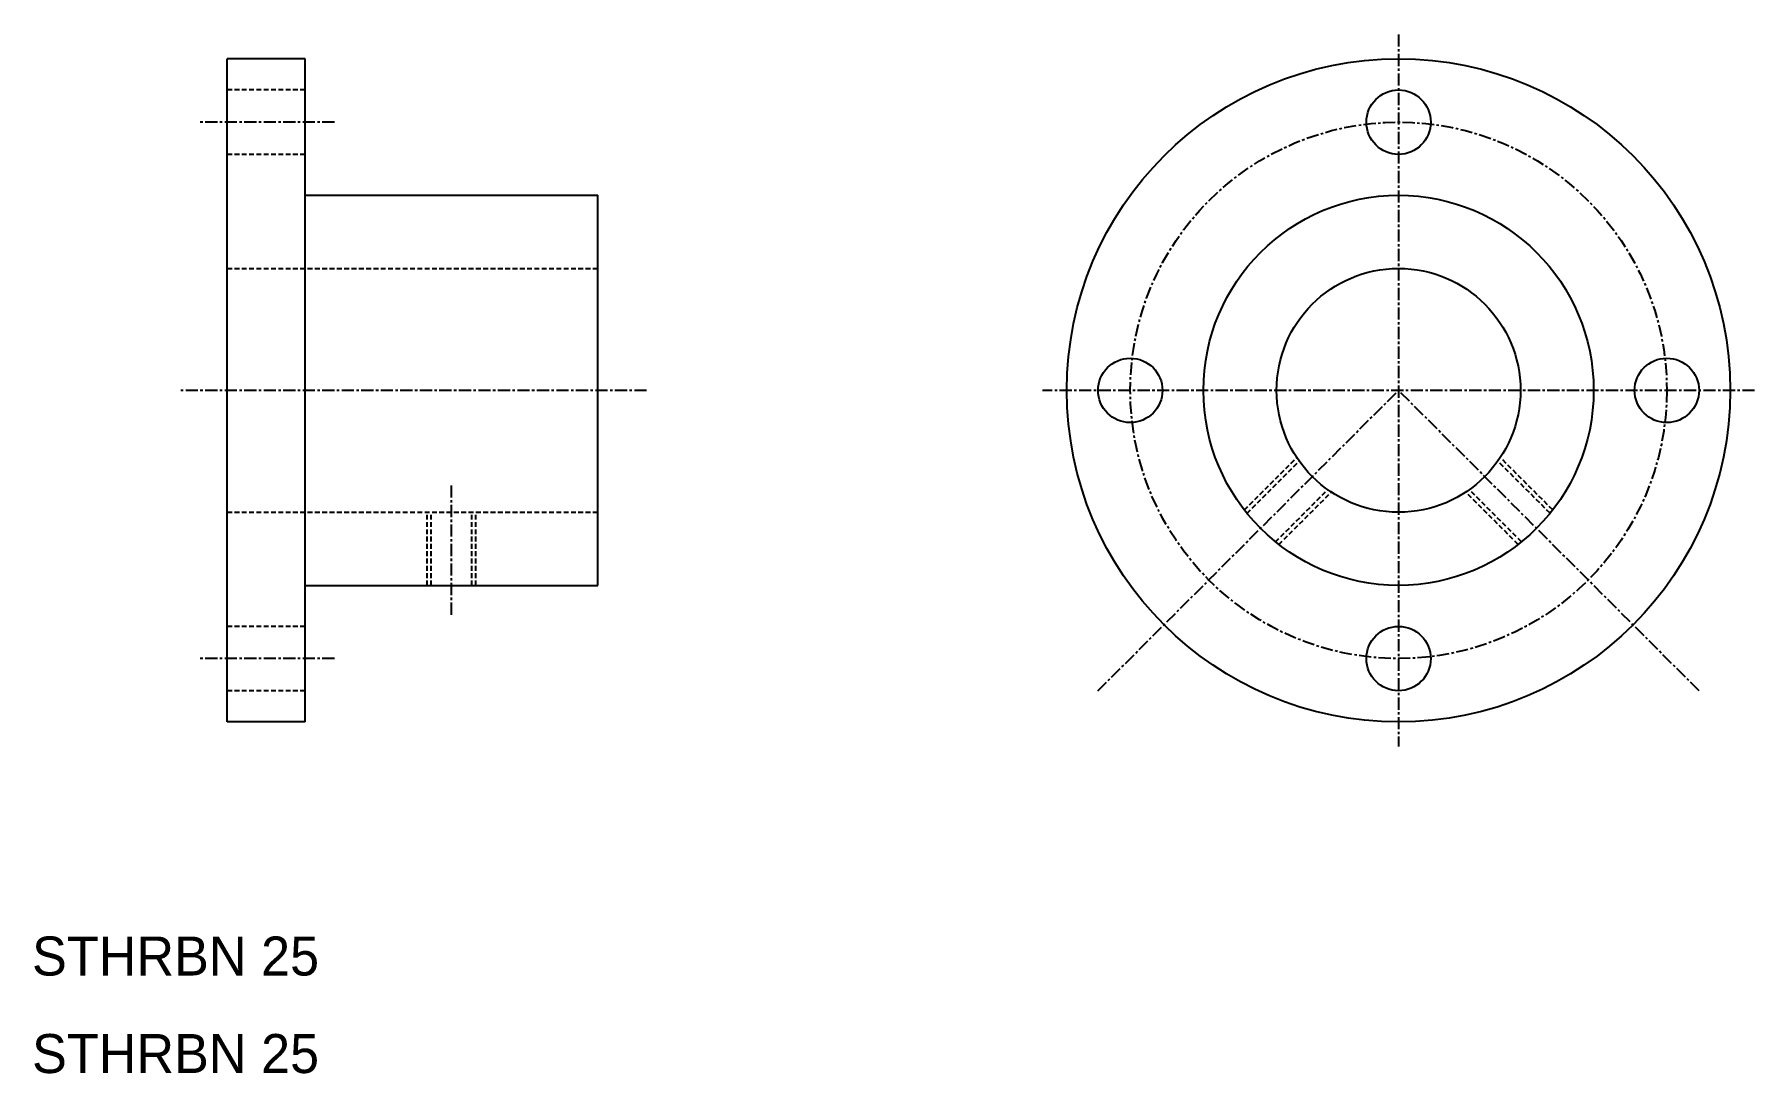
# Model space of a CAD drawing. Extents: x 10 to 187, y 10 to 116.
import ezdxf

# ---------------------------------------------------------------- set-up
doc = ezdxf.new("R2010")
doc.units = 0
doc.linetypes.add('CENTER', pattern=[2, 1.25, -0.25, 0.25, -0.25])
doc.linetypes.add('DASHED', pattern=[0.75, 0.5, -0.25])
doc.layers.get('0').update_dxf_attribs({"linetype": 'CONTINUOUS'})
doc.layers.add('CENTER', color=1, linetype='CENTER')

msp = doc.modelspace()

# ---------------------------------------------------------------- linework, layer by layer
at = {"color": 7, "linetype": 'CONTINUOUS'}
for p, q in [((30, 46), (30, 114)), ((38, 114), (30, 114)), ((38, 46), (38, 114)), ((38, 100), (68, 100)), ((68, 60), (68, 100)), ((38, 60), (68, 60)), ((38, 46), (30, 46))]:
    msp.add_line(p, q, dxfattribs=at)
at = {"color": 3, "linetype": 'DASHED'}
for p, q in [((38, 110.8), (30, 110.8)), ((38, 104.2), (30, 104.2)), ((30, 92.5), (68, 92.5)), ((134.28, 67.74), (139.65, 73.11)), ((134.55, 67.4), (139.9, 72.74)), ((165.61, 67.4), (160.26, 72.74)), ((165.88, 67.74), (160.51, 73.11)), ((137.47, 64.47), (142.82, 69.82)), ((137.81, 64.2), (143.19, 69.57)), ((162.34, 64.2), (156.97, 69.57)), ((162.68, 64.47), (157.33, 69.82)), ((30, 67.5), (68, 67.5)), ((50.5, 60), (50.5, 67.5)), ((50.93, 60), (50.93, 67.5)), ((55.07, 60), (55.07, 67.5)), ((55.5, 60), (55.5, 67.5)), ((38, 55.8), (30, 55.8)), ((38, 49.2), (30, 49.2))]:
    msp.add_line(p, q, dxfattribs=at)
at = {"color": 7, "linetype": 'CONTINUOUS'}
for centre, radius in [((150.08, 80), 34), ((150.08, 107.5), 3.3), ((150.08, 80), 20), ((150.08, 80), 12.5), ((122.58, 80), 3.3), ((177.58, 80), 3.3), ((150.08, 52.5), 3.3)]:
    msp.add_circle(centre, radius, dxfattribs=at)
at = {"layer": 'CENTER', "color": 1, "linetype": 'CENTER'}
for p, q in [((150.08, 116.5), (150.08, 43.5)), ((41, 107.5), (27, 107.5)), ((73, 80), (25, 80)), ((186.58, 80), (113.58, 80)), ((119.25, 49.18), (150.08, 80)), ((180.9, 49.18), (150.08, 80)), ((53, 57), (53, 70.5)), ((41, 52.5), (27, 52.5))]:
    msp.add_line(p, q, dxfattribs=at)
msp.add_circle((150.08, 80), 27.5, dxfattribs=at)

# ---------------------------------------------------------------- texts
at = {"color": 7, "linetype": 'CONTINUOUS'}
for p in [(10, 20), (10, 10)]:
    msp.add_text('STHRBN 25', height=4, dxfattribs=at).set_placement(p)

doc.saveas('drawing.dxf')
